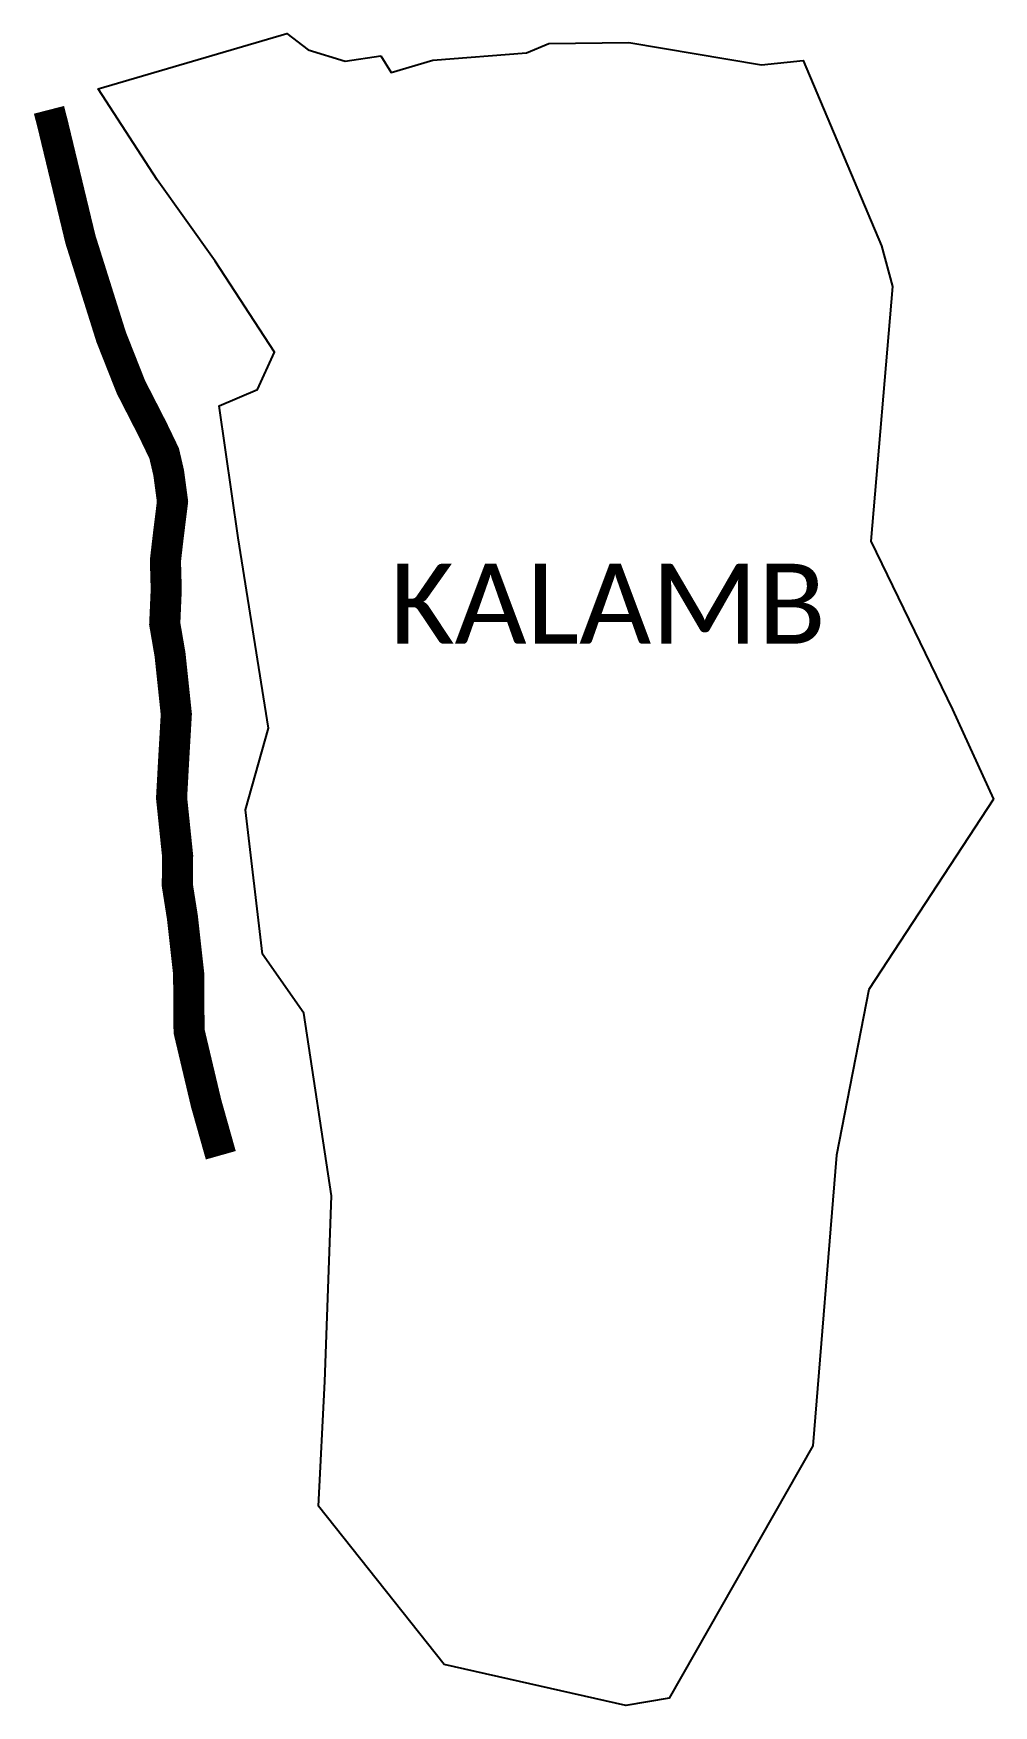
# Model space of a CAD drawing. Header units: metres. Extents: x 264581 to 266124, y 2146503 to 2149191.
import ezdxf

# ---------------------------------------------------------------- set-up
doc = ezdxf.new("R2010")
doc.units = ezdxf.units.M
for name, color, linetype in [('NATURALLY PROTECTED', 3, 'Continuous'), ('village', 3, 'Continuous'), ('VILLAGE NAME', 250, 'Continuous')]:
    doc.layers.add(name, color=color, linetype=linetype)
doc.styles.get("Standard").update_dxf_attribs({"font": 'simplex.shx'})

msp = doc.modelspace()

# ---------------------------------------------------------------- linework, layer by layer
at = {"color": 3, "flags": 128}
msp.add_lwpolyline([(265081.9, 2149146.7), (265139.4, 2149155.1)], dxfattribs=at)
at = {"layer": 'NATURALLY PROTECTED', "color": 116, "true_color": 0x136734, "const_width": 50, "flags": 128}
msp.add_lwpolyline([(264605.8, 2149068.3), (264611.8, 2149045), (264656.4, 2148859.9), (264705.8, 2148702.9), (264737.5, 2148622.7), (264772.5, 2148554.3), (264791, 2148515.8), (264798.2, 2148484.8), (264804.4, 2148438.4), (264797.3, 2148380.8), (264793, 2148343.5), (264794.3, 2148296.9), (264791.9, 2148241.9), (264800.4, 2148192.4), (264810.5, 2148096.4), (264806.3, 2148024.2), (264802.9, 2147961.9), (264812.6, 2147868.7), (264812.1, 2147821.8), (264820.3, 2147769.9), (264830.3, 2147680.1), (264831, 2147586.8), (264858.4, 2147471.1), (264882, 2147387.4)], dxfattribs=at)
at = {"layer": 'village', "flags": 128}
msp.add_lwpolyline([(265022.5, 2149164.7), (265081.9, 2149146.7)], dxfattribs=at)
at = {"layer": 'village', "color": 3}
for points in [[(266124.2, 2147960.1, 0), (265923.8, 2147653.8, 0), (265871.6, 2147387.3, 0), (265833.6, 2146920.2, 0), (265603, 2146514.5, 0), (265533.3, 2146502.6, 0), (265241.2, 2146568.8, 0), (265039.3, 2146823.2, 0), (265049.5, 2147023.8, 0), (265060.1, 2147322.3, 0), (265015.6, 2147615.9, 0), (264949.1, 2147710.7, 0), (264921.6, 2147942.9, 0), (264958.9, 2148074.3, 0), (264910.1, 2148379.9, 0), (264879.6, 2148592.3, 0), (264940.9, 2148618.4, 0), (264968.4, 2148678.8, 0), (264872.8, 2148824.8, 0), (264779.8, 2148955.6, 0), (264685.1, 2149101.9, 0), (264988.3, 2149191.1, 0), (265022.5, 2149164.7, 0)], [(265139.4, 2149155.1, 0), (265155.8, 2149128.4, 0), (265223, 2149147.9, 0), (265373.7, 2149160.1, 0), (265409.4, 2149174.9, 0), (265538.2, 2149176.8, 0), (265751, 2149140.8, 0), (265818.4, 2149147.5, 0), (265944.1, 2148849.5, 0), (265961.6, 2148784, 0), (265927.1, 2148374.8, 0), (266058.3, 2148104.2, 0), (266124.2, 2147960.1, 0)]]:
    msp.add_polyline3d(points, dxfattribs=at)

# ---------------------------------------------------------------- texts
at = {"layer": 'VILLAGE NAME', "insert": (265153.5, 2148338.5), "char_height": 128.647, "attachment_point": 1}
msp.add_mtext_dynamic_manual_height_columns('{\\fCalibri|b0|i0|c0|p34;KALAMB}', width=1149.767, gutter_width=643.2, heights=[0], dxfattribs=at)

doc.saveas('drawing.dxf')
